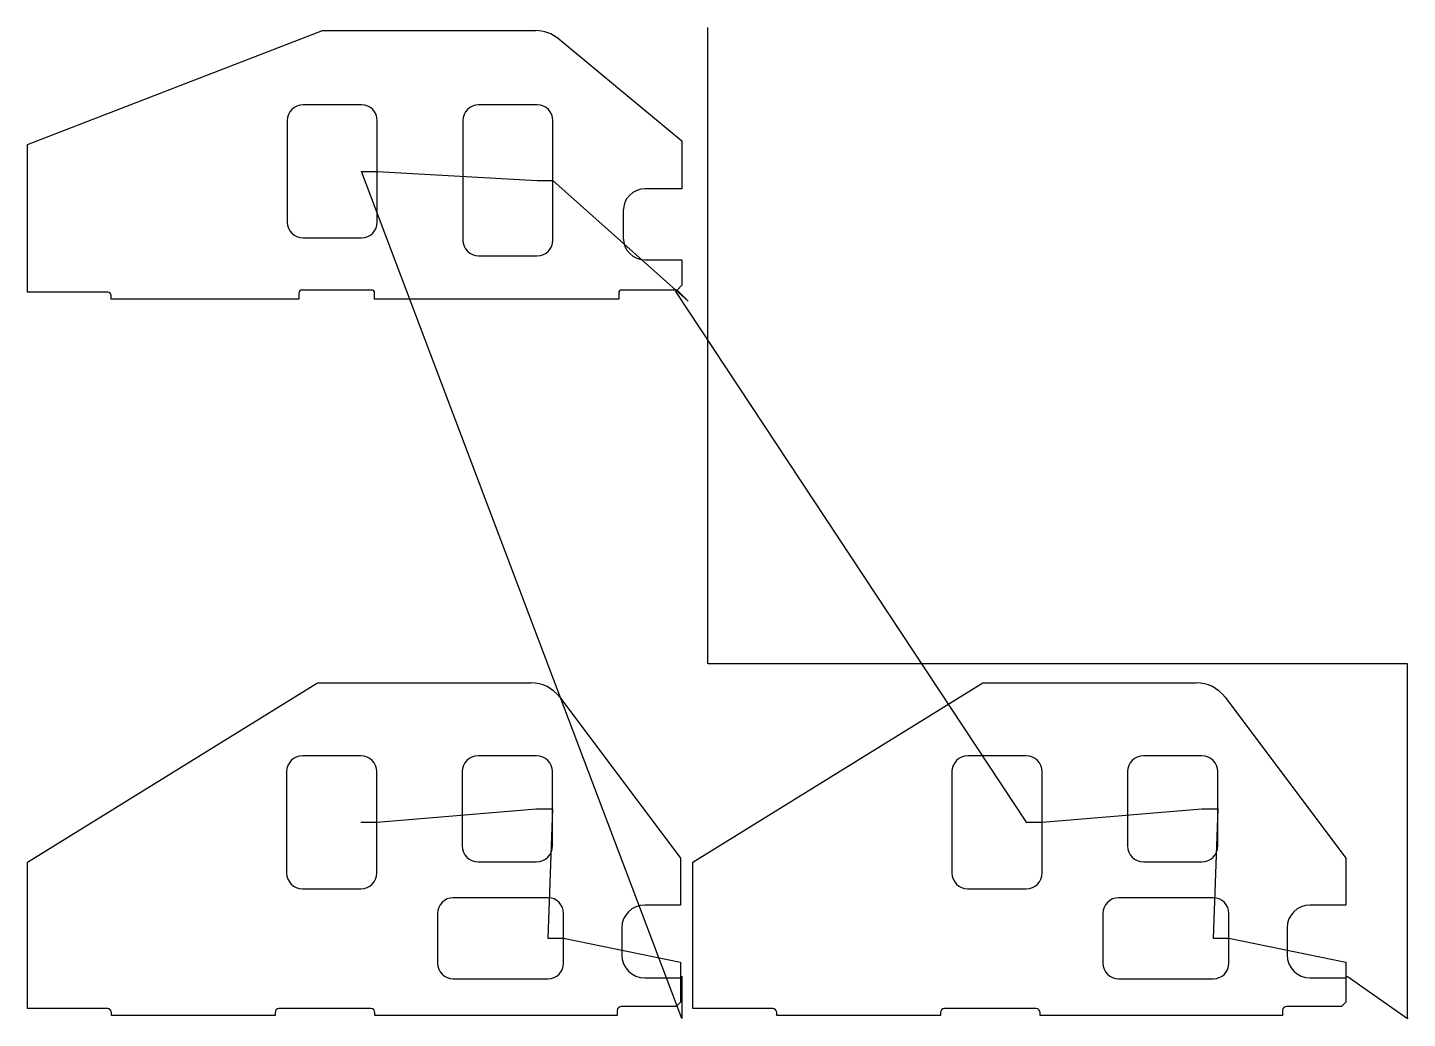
# Model space of a CAD drawing. Header units: metres. Extents: x 7 to 3070, y 0 to 2200.
import ezdxf

# ---------------------------------------------------------------- set-up
doc = ezdxf.new("R2010")
doc.units = ezdxf.units.M

msp = doc.modelspace()

# ---------------------------------------------------------------- linework, layer by layer
at = {"layer": 'TOOL_0'}
for p, q in [((6.75, 1940.743), (661.397, 2193.25)), ((661.397, 2193.25), (1134.966, 2193.25)), ((1517.042, 2199.001), (1517.042, 2200.001)), ((1517.042, 787.57), (1517.042, 2199.001)), ((1185.971, 2174.882), (1459.249, 1948.721)), ((748.25, 2028.25), (618.25, 2028.25)), ((1138.25, 2028.25), (1008.25, 2028.25)), ((583.25, 1993.25), (583.25, 1768.25)), ((783.25, 1880.75), (783.25, 1993.25)), ((973.25, 1993.25), (973.25, 1728.25)), ((1173.25, 1860.75), (1173.25, 1993.25)), ((6.75, 1612.25), (6.75, 1940.743)), ((1459.249, 1948.721), (1459.249, 1842.251)), ((1459.686, 0), (748.25, 1880.75)), ((748.25, 1880.75), (783.25, 1880.75)), ((783.25, 1768.25), (783.25, 1880.75)), ((783.25, 1880.75), (1138.25, 1860.75)), ((1138.25, 1860.75), (1173.25, 1860.75)), ((1173.25, 1728.25), (1173.25, 1860.75)), ((1173.25, 1860.75), (1473.413, 1592.501)), ((1459.249, 1842.251), (1378.249, 1842.251)), ((1329.249, 1793.251), (1329.249, 1733.251)), ((618.25, 1733.25), (748.25, 1733.25)), ((1008.25, 1693.25), (1138.25, 1693.25)), ((1378.249, 1684.251), (1459.249, 1684.251)), ((1459.249, 1684.251), (1459.249, 1627.837)), ((1459.249, 1627.837), (1448.663, 1617.251)), ((185.25, 1612.25), (6.75, 1612.25)), ((192.25, 1597.25), (192.25, 1605.25)), ((609.25, 1597.25), (192.25, 1597.25)), ((609.25, 1610.25), (609.25, 1597.25)), ((770.25, 1617.25), (616.25, 1617.25)), ((777.25, 1597.25), (777.25, 1610.25)), ((1319.25, 1597.25), (777.25, 1597.25)), ((1319.25, 1610.25), (1319.25, 1597.25)), ((1448.664, 1617.25), (1326.25, 1617.25)), ((1448.663, 1617.251), (1445.127, 1613.715)), ((1445.127, 1613.715), (2224.188, 435.452)), ((1473.413, 1592.501), (1448.664, 1617.25)), ((3070.394, 787.57), (1517.042, 787.57)), ((3070.394, 1.001), (3070.394, 787.57)), ((6.75, 346.886), (650.101, 745.151)), ((650.101, 745.151), (1124.281, 745.151)), ((1483.988, 346.887), (2127.339, 745.152)), ((2127.339, 745.152), (2601.519, 745.152)), ((1188.301, 713.125), (1456.15, 355.685)), ((2665.539, 713.126), (2933.388, 355.686)), ((746.95, 582.951), (616.95, 582.951)), ((1136.95, 582.951), (1006.95, 582.951)), ((2224.188, 582.952), (2094.188, 582.952)), ((2614.188, 582.952), (2484.188, 582.952)), ((581.95, 547.951), (581.95, 322.951)), ((781.95, 435.451), (781.95, 547.951)), ((971.95, 547.951), (971.95, 382.951)), ((1171.95, 465.451), (1171.95, 547.951)), ((2059.188, 547.952), (2059.188, 322.952)), ((2259.188, 435.452), (2259.188, 547.952)), ((2449.188, 547.952), (2449.188, 382.952)), ((2649.188, 465.452), (2649.188, 547.952)), ((781.95, 435.451), (1136.95, 465.451)), ((1136.95, 465.451), (1171.95, 465.451)), ((1171.95, 465.451), (1161.95, 177.951)), ((1171.95, 382.951), (1171.95, 465.451)), ((2259.188, 435.452), (2614.188, 465.452)), ((2614.188, 465.452), (2649.188, 465.452)), ((2649.188, 465.452), (2639.188, 177.952)), ((2649.188, 382.952), (2649.188, 465.452)), ((746.95, 435.451), (781.95, 435.451)), ((781.95, 322.951), (781.95, 435.451)), ((2224.188, 435.452), (2259.188, 435.452)), ((2259.188, 322.952), (2259.188, 435.452)), ((6.75, 21.751), (6.75, 346.886)), ((1006.95, 347.951), (1136.95, 347.951)), ((1456.15, 355.685), (1456.15, 251.751)), ((1483.988, 21.752), (1483.988, 346.887)), ((2484.188, 347.952), (2614.188, 347.952)), ((2933.388, 355.686), (2933.388, 251.752)), ((616.95, 287.951), (746.95, 287.951)), ((2094.188, 287.952), (2224.188, 287.952)), ((1161.95, 267.951), (951.95, 267.951)), ((1456.15, 251.751), (1376.95, 251.751)), ((2639.188, 267.952), (2429.188, 267.952)), ((2933.388, 251.752), (2854.188, 251.752)), ((916.95, 232.951), (916.95, 122.951)), ((1196.95, 177.951), (1196.95, 232.951)), ((2394.188, 232.952), (2394.188, 122.952)), ((2674.188, 177.952), (2674.188, 232.952)), ((1326.15, 200.951), (1326.15, 140.951)), ((2803.388, 200.952), (2803.388, 140.952)), ((1161.95, 177.951), (1196.95, 177.951)), ((1196.95, 122.951), (1196.95, 177.951)), ((1196.95, 177.951), (1456.15, 125.151)), ((2639.188, 177.952), (2674.188, 177.952)), ((2674.188, 122.952), (2674.188, 177.952)), ((2674.188, 177.952), (2933.388, 125.152)), ((1456.15, 125.151), (1456.15, 90.151)), ((2933.388, 125.152), (2933.388, 90.152)), ((1456.15, 90.151), (1459.686, 93.687)), ((1459.686, 93.687), (1459.686, 0)), ((2933.388, 90.152), (2936.924, 93.688)), ((2936.924, 93.688), (3070.394, 0.001)), ((951.95, 87.951), (1161.95, 87.951)), ((1376.95, 90.151), (1456.15, 90.151)), ((1456.15, 90.151), (1456.15, 36.282)), ((2429.188, 87.952), (2639.188, 87.952)), ((2854.188, 90.152), (2933.388, 90.152)), ((2933.388, 90.152), (2933.388, 36.283)), ((1456.15, 36.282), (1446.619, 26.751)), ((2933.388, 36.283), (2923.857, 26.752)), ((183.95, 21.751), (6.75, 21.751)), ((192.75, 6.751), (192.75, 12.951)), ((556.15, 6.751), (192.75, 6.751)), ((556.15, 12.951), (556.15, 6.751)), ((768.95, 21.751), (564.95, 21.751)), ((777.75, 6.751), (777.75, 12.951)), ((1316.15, 6.751), (777.75, 6.751)), ((1316.15, 17.951), (1316.15, 6.751)), ((1446.619, 26.751), (1324.95, 26.751)), ((1661.188, 21.752), (1483.988, 21.752)), ((1669.988, 6.752), (1669.988, 12.952)), ((2033.388, 6.752), (1669.988, 6.752)), ((2033.388, 12.952), (2033.388, 6.752)), ((2246.188, 21.752), (2042.188, 21.752)), ((2254.988, 6.752), (2254.988, 12.952)), ((2793.388, 6.752), (2254.988, 6.752)), ((2793.388, 17.952), (2793.388, 6.752)), ((2923.857, 26.752), (2802.188, 26.752)), ((3070.394, 0.001), (3070.394, 1.001)), ((3070.394, 1.001), (3070.394, 0.001)), ((3070.394, 0.001), (3070.394, 1.001))]:
    msp.add_line(p, q, dxfattribs=at)
for centre, radius, start, end in [((1134.966, 2113.25), 80, 50.389749, 90), ((618.25, 1993.25), 35, 90, 180), ((748.25, 1993.25), 35, 0, 90), ((1008.25, 1993.25), 35, 90, 180), ((1138.25, 1993.25), 35, 0, 90), ((1378.249, 1793.251), 49, 90, 180), ((618.25, 1768.25), 35, 180, 270), ((748.25, 1768.25), 35, 270, 0), ((1008.25, 1728.25), 35, 180, 270), ((1138.25, 1728.25), 35, 270, 0), ((1378.249, 1733.251), 49, 180, 270), ((185.25, 1605.25), 7, 0, 90), ((616.25, 1610.25), 7, 90, 180), ((770.25, 1610.25), 7, 0, 90), ((1326.25, 1610.25), 7, 90, 180), ((1124.281, 665.151), 80, 36.846406, 90), ((2601.519, 665.152), 80, 36.846406, 90), ((616.95, 547.951), 35, 90, 180), ((746.95, 547.951), 35, 0, 90), ((1006.95, 547.951), 35, 90, 180), ((1136.95, 547.951), 35, 0, 90), ((2094.188, 547.952), 35, 90, 180), ((2224.188, 547.952), 35, 0, 90), ((2484.188, 547.952), 35, 90, 180), ((2614.188, 547.952), 35, 0, 90), ((1006.95, 382.951), 35, 180, 270), ((1136.95, 382.951), 35, 270, 0), ((2484.188, 382.952), 35, 180, 270), ((2614.188, 382.952), 35, 270, 0), ((616.95, 322.951), 35, 180, 270), ((746.95, 322.951), 35, 270, 0), ((2094.188, 322.952), 35, 180, 270), ((2224.188, 322.952), 35, 270, 0), ((951.95, 232.951), 35, 90, 180), ((1161.95, 232.951), 35, 0, 90), ((1376.95, 200.951), 50.8, 90, 180), ((2429.188, 232.952), 35, 90, 180), ((2639.188, 232.952), 35, 0, 90), ((2854.188, 200.952), 50.8, 90, 180), ((951.95, 122.951), 35, 180, 270), ((1161.95, 122.951), 35, 270, 0), ((1376.95, 140.951), 50.8, 180, 270), ((2429.188, 122.952), 35, 180, 270), ((2639.188, 122.952), 35, 270, 0), ((2854.188, 140.952), 50.8, 180, 270), ((183.95, 12.951), 8.8, 0, 90), ((564.95, 12.951), 8.8, 90, 180), ((768.95, 12.951), 8.8, 0, 90), ((1324.95, 17.951), 8.8, 90, 180), ((1661.188, 12.952), 8.8, 0, 90), ((2042.188, 12.952), 8.8, 90, 180), ((2246.188, 12.952), 8.8, 0, 90), ((2802.188, 17.952), 8.8, 90, 180)]:
    msp.add_arc(centre, radius, start, end, dxfattribs=at)

doc.saveas('drawing.dxf')
